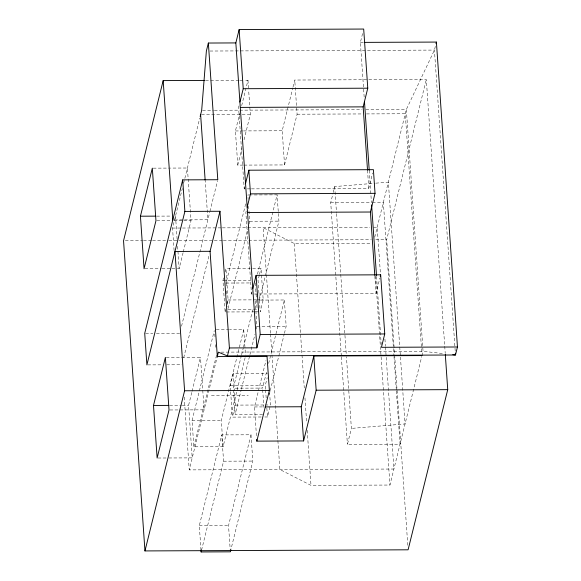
<?xml version="1.0" encoding="UTF-8"?>
<svg xmlns="http://www.w3.org/2000/svg" width="581" height="581" viewBox="0 0 581 581"><rect width="100%" height="100%" fill="white"/><g stroke="black" fill="none" stroke-linecap="round" stroke-linejoin="round"><path stroke-width="0.44" stroke-dasharray="2.9 2.18" d="M174.097 250.534L172.542 228.064L182.332 188.527M183.632 183.255L199.755 118.125M177.35 268.633L179.144 268.625L183.037 252.902M183.255 252.031L191.04 220.577L187.409 168.011L170.313 168.083M181.541 326.195L209.756 212.174M209.973 211.295L217.57 180.604M238.973 105.88L238.595 107.405L244.223 188.89L250.542 188.861M243.17 165.106L237.774 165.127L235.414 130.957L239.742 113.469M241.689 105.597L247.964 80.243L244.354 80.258M183.719 357.736L209.189 254.827M237.774 165.127L241.885 148.511M244.049 139.767L250.324 114.413L248.646 90.135M168.824 457.981L192.217 457.879L188.585 405.313L191.832 392.204M192.042 391.333L200.474 357.264L183.385 357.337M244.223 188.89L244.79 186.603M254.819 311.859L225.13 311.982L222.959 280.441L223.591 277.863M225.079 271.857L225.929 268.429L250.215 268.328M245.117 357.693L223.097 446.687L193.858 446.811L192.042 420.521L214.28 330.647M226.241 285.685L226.06 283.056L245.683 203.778M246.235 211.019L245.857 212.544L251.486 294.03L257.804 294.008M225.13 311.982L225.769 309.404M227.258 303.405L228.108 299.97L225.929 268.429M193.858 446.811L216.314 356.051L216.197 354.301M228.093 308.46L247.717 229.183M249.024 223.896L249.677 221.252L248.646 206.357M385.501 347.213L393.911 469.027L189.246 469.891L216.887 358.201M244.071 165.098L284.552 164.931L282.192 130.761L292.795 87.913M293.013 87.041L294.749 80.04L426.316 79.488L444.676 345.339M251.486 294.03L252.052 291.742M223.097 446.687L221.281 420.397L243.737 329.645L229.56 329.703M257.477 274.123L277.101 194.846L251.406 194.955M284.552 164.931L297.102 114.21L294.749 80.04M230.592 390.991L230.214 385.581L233.192 373.568L267.376 373.423M259.315 275.14L258.044 280.289L260.223 311.83L263.193 299.818L261.014 268.277L251.115 268.32M259.525 274.283L261.014 268.277M200.997 550.2L199.298 525.667L221.76 434.908L250.999 434.784L252.815 461.067L230.788 550.062M241.384 355.608L233.322 388.195L262.561 388.072L266.701 371.339M241.602 354.722L243.352 347.678M243.57 346.799L252.72 309.804M259.293 300.406L278.916 221.129L277.101 194.846M261.181 416.998L232.393 417.122L235.363 405.11L234.433 391.594M201.549 550.185L223.576 461.198L221.76 434.908M262.605 414.369L235.138 414.485L241.238 389.815M241.456 388.936L249.743 355.463M249.961 354.584L254.972 334.322M256.279 329.042L256.933 326.399L255.117 300.108M256.461 435.728L254.471 406.954L265.938 360.612M230.352 551.827L228.536 525.544L250.999 434.784M268.662 363.408L284.356 299.985L259.547 300.094M265.553 389.038L265.299 385.435L267.209 377.708M269.388 394.1L270.042 391.456M270.259 390.577L284.211 334.198M284.429 333.32L286.172 326.275L284.356 299.985M264.783 416.984L267.478 416.976L270.027 406.678M364.164 97.056L360.387 42.398L362.864 32.383M341.316 355.993L330.727 202.595L333.022 193.328M333.233 192.485L334.692 186.581L374.948 183.24M251.442 188.861L368.775 188.36L372.574 173.015M374.752 237.135L406.344 109.46L434.428 50.082L435.815 44.476M407.789 545.29L386.685 239.641L426.316 79.488M258.705 294.001L376.038 293.499L379.836 278.154M396.373 390.962L400.055 444.204L347.423 444.421L351.389 428.408L346.465 357.126M277.885 440.63L279.882 469.506L311.002 485.375L389.945 485.041L421.762 356.458M421.959 355.666L423.048 351.287L406.344 109.46L365.594 109.635M375.842 183.16L388.369 182.122L405.066 423.948L351.389 428.408M360.387 42.398L364.011 42.384M209.988 51.034L434.428 50.082L455.293 352.275M205.572 80.418L238.944 80.28M239.844 80.272L243.454 80.258M202.587 110.325L213.452 110.281M214.36 110.281L361.97 109.649M201.527 114.617L241.289 114.45M242.19 114.45L250.324 114.413M297.102 114.21L362.014 113.941M366.524 113.92L405.284 113.753L421.857 353.778M235.414 130.957L242.611 130.928M243.512 130.921L282.192 130.761M153.224 168.156L169.412 168.083M250.52 194.955L247.862 194.969L248.16 199.348M330.727 202.595L371.557 202.428M372.465 202.42L383.351 202.377L393.947 355.768M156.623 216.132L171.017 216.074M174.59 219.909L183.589 219.865M184.489 219.865L207.882 219.763L205.209 181.119M156.855 220.722L173.044 220.657M173.944 220.649L182.942 220.613M183.843 220.613L191.04 220.577M249.677 221.252L278.916 221.129M172.542 228.064L181.606 228.028M182.507 228.028L221.492 227.861M222.356 227.854L369.966 227.229M373.59 227.215L377.214 227.2L380.453 274.123M125.358 240.752L142.592 240.679M143.5 240.672L151.67 240.636M152.578 240.636L168.003 240.57M168.911 240.563L177.982 240.527M178.89 240.519L213.372 240.374M214.28 240.374L222.443 240.338M223.351 240.331L371.259 239.706M375.791 239.684L386.685 239.641M270.47 333.254L263.186 227.679L294.306 243.548L371.433 243.221M144.959 268.771L161.155 268.705M162.055 268.698L171.054 268.662M171.954 268.654L176.45 268.64M222.959 280.441L250.847 280.318M226.06 283.056L250.869 282.947M228.108 299.97L252.394 299.869M253.294 299.861L255.996 299.854M256.896 299.847L263.193 299.818M227.875 309.339L252.684 309.237M253.57 309.23L257.114 309.215L256.446 299.578M255.72 311.852L259.322 311.837M256.933 326.399L286.172 326.275M216.27 329.761L228.674 329.71M145.62 333.356L152.818 333.32M156.412 333.305L179.805 333.211M221.1 352.144L423.048 351.287L443.768 353.655M166.289 357.409L182.485 357.337M147.799 364.897L162.193 364.832M166.689 364.817L181.984 364.752M230.214 385.581L265.299 385.435M211.433 395.516L248.276 395.356M169.696 405.393L181.388 405.342M182.289 405.335L188.585 405.313M235.363 405.11L264.152 404.986M265.052 404.986L270.448 404.964L269.642 393.25M254.471 406.954L264.37 406.911M169.921 409.975L204.105 409.83L200.474 357.264M192.042 420.521L221.281 420.397M158.032 458.024L167.924 457.981M223.576 461.198L252.815 461.067M199.298 525.667L228.536 525.544M444.734 346.247L445.235 353.48M394.005 356.676L396.315 390.062M384.934 339.086L385.435 346.305M369.225 170.349L371.426 202.297M376.546 276.396L381.252 344.62M375.493 275.699L381.034 356.008M381.1 356.908L389.945 485.041M367.526 170.255L368.775 188.36M374.847 276.302L376.038 293.499M334.692 186.581L336.493 212.748M336.559 213.655L346.399 356.218M341.381 356.894L347.423 444.421M294.306 243.548L304.277 387.926M304.96 397.847L306.703 423.113M307.204 430.332L311.002 485.375M270.535 334.155L271.908 354.011M271.966 354.911L277.827 439.73M247.964 80.243L248.588 89.234M265.611 389.938L266.236 398.951M266.853 407.964L267.478 416.976M255.299 282.932L255.662 288.191M255.72 289.062L256.388 298.699M262.677 389.822L263.89 407.346M243.737 329.645L245.494 355.056M233.192 373.568L234.368 390.693M226.605 290.943L226.91 295.322M227.331 301.452L227.694 306.71M233.439 389.953L235.138 414.485M230.65 391.892L232.393 417.122M214.803 334.148L214.985 336.777M215.529 344.664L215.711 347.293M175.52 216.052L177.118 239.219M177.612 246.351L179.144 268.625M184.213 397.099L189.246 469.891"/><path stroke-width="0.87" d="M204.665 80.425L163.174 80.599L123.542 240.759L144.959 550.926L408.094 549.808L447.733 389.655L445.3 354.388M140.435 216.205L152.324 168.156L155.955 220.729L144.059 268.778L140.435 216.205L155.723 216.139M367.526 170.255L363.147 106.875L367.773 88.189L363.691 29.05L239.14 29.58L235.835 42.921L208.354 43.038L206.371 51.048L201.68 110.332L200.162 116.483M182.703 179.87L144.72 333.356L146.899 364.897L184.881 211.419L182.703 179.87L217.788 179.725L208.354 43.038M153.5 405.458L165.389 357.409L169.02 409.983L157.131 458.031L153.5 405.458L168.795 405.393M239.917 102.067L243.221 88.719L239.14 29.58M209.981 251.609L219.967 211.266L184.881 211.419M144.959 550.926L184.591 390.766L174.975 251.457L210.061 251.304L217.316 356.451L267.02 356.24L269.381 390.41L256.831 441.124L303.609 440.928L316.158 390.207L313.805 356.037L421.98 355.579M245.545 183.552L248.85 170.204L373.401 169.674L375.035 193.335L370.409 212.021L374.789 275.394M247.179 207.206L250.484 193.865L248.85 170.204M217.076 357.431L218.376 352.159L227.425 355.957L455.475 354.991L457.458 346.988L436.404 42.072L364.912 42.377M227.425 355.957L229.401 347.954L219.967 211.266M252.8 288.692L256.105 275.343L380.664 274.82L384.745 333.959L381.441 347.307L457.458 346.988M230.788 550.062L230.352 551.827L201.113 551.95L201.549 550.185M229.401 347.954L256.889 347.837L260.194 334.489L256.105 275.343M303.609 440.928L301.248 406.758L313.805 356.037M436.011 43.677L436.404 42.072M380.25 276.483L380.664 274.82M243.221 88.719L367.773 88.189M240.403 107.398L363.147 106.875M250.484 193.865L375.035 193.335M247.659 212.537L370.409 212.021M260.194 334.489L384.745 333.959M184.591 390.766L269.381 390.41M316.158 390.207L447.733 389.655M265.263 406.911L301.248 406.758M452.773 354.686L455.475 354.991L455.351 353.183M364.469 101.537L369.225 170.349M371.608 204.926L376.481 275.488M235.835 42.921L256.889 347.837M256.708 439.323L256.831 441.124M200.619 114.624L205.151 180.226M200.997 550.2L201.113 551.95M163.174 80.599L172.797 219.916"/></g></svg>
